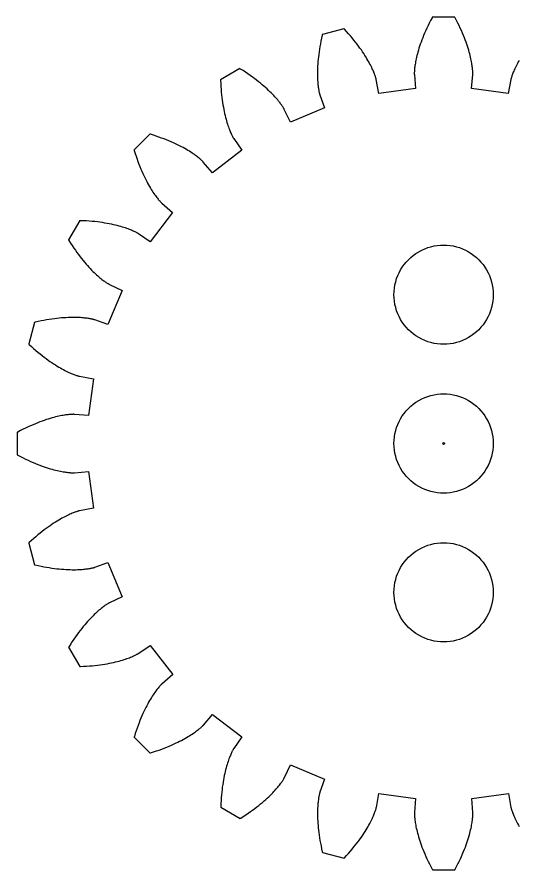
# Model space of a CAD drawing. Extents: x 1 to 210, y 26 to 294.
# Drawn here: x 2.5 to 53.1, y 25.5 to 111.5 of the extents above; entities that cross this region are included whole.
import ezdxf

# ---------------------------------------------------------------- set-up
doc = ezdxf.new("R2010")
doc.units = 0
for name, color, linetype in [('center', 7, 'CONTINUOUS'), ('circles', 7, 'CONTINUOUS'), ('gears', 7, 'CONTINUOUS')]:
    doc.layers.add(name, color=color, linetype=linetype)

msp = doc.modelspace()

# ---------------------------------------------------------------- linework, layer by layer
at = {"layer": 'center', "color": 7}
msp.add_lwpolyline([(45.604616, 68.50874)], close=True, dxfattribs=at)
for points in [[(45.412306, 68.50874), (45.412306, 68.543093), (45.430633, 68.574837), (45.460383, 68.592013)], [(45.460383, 68.425467), (45.430633, 68.442643), (45.412306, 68.474387), (45.412306, 68.50874)], [(45.460383, 68.592013), (45.490134, 68.60919), (45.526788, 68.60919), (45.556539, 68.592013)], [(45.556539, 68.425467), (45.526788, 68.40829), (45.490134, 68.40829), (45.460383, 68.425467)], [(45.556539, 68.592013), (45.586289, 68.574837), (45.604616, 68.543093), (45.604616, 68.50874)], [(45.604616, 68.50874), (45.604616, 68.474387), (45.586289, 68.442643), (45.556539, 68.425467)]]:
    msp.add_open_spline(points, degree=3, dxfattribs=at)
at = {"layer": 'circles', "color": 7}
for points in [[(50.5079, 83.50832)], [(50.508461, 68.50874)], [(50.5079, 53.50832)]]:
    msp.add_lwpolyline(points, close=True, dxfattribs=at)
for points in [[(43.0079, 87.838447), (44.554905, 88.731611), (46.460895, 88.731611), (48.0079, 87.838447)], [(40.5079, 83.50832), (40.5079, 85.294648), (41.460895, 86.945283), (43.0079, 87.838447)], [(48.0079, 87.838447), (49.554905, 86.945283), (50.5079, 85.294648), (50.5079, 83.50832)], [(43.0079, 79.178193), (41.460895, 80.071357), (40.5079, 81.721992), (40.5079, 83.50832)], [(50.5079, 83.50832), (50.5079, 81.721992), (49.554905, 80.071357), (48.0079, 79.178193)], [(48.0079, 79.178193), (46.460895, 78.285029), (44.554905, 78.285029), (43.0079, 79.178193)], [(43.008461, 72.838867), (44.555466, 73.732031), (46.461456, 73.732031), (48.008461, 72.838867)], [(40.508461, 68.50874), (40.508461, 70.295068), (41.461456, 71.945703), (43.008461, 72.838867)], [(48.008461, 72.838867), (49.555466, 71.945703), (50.508461, 70.295068), (50.508461, 68.50874)], [(43.008461, 64.178613), (41.461456, 65.071777), (40.508461, 66.722412), (40.508461, 68.50874)], [(50.508461, 68.50874), (50.508461, 66.722412), (49.555466, 65.071777), (48.008461, 64.178613)], [(48.008461, 64.178613), (46.461456, 63.285449), (44.555466, 63.285449), (43.008461, 64.178613)], [(43.0079, 57.838447), (44.554905, 58.731611), (46.460895, 58.731611), (48.0079, 57.838447)], [(40.5079, 53.50832), (40.5079, 55.294648), (41.460895, 56.945283), (43.0079, 57.838447)], [(48.0079, 57.838447), (49.554905, 56.945283), (50.5079, 55.294648), (50.5079, 53.50832)], [(43.0079, 49.178193), (41.460895, 50.071357), (40.5079, 51.721992), (40.5079, 53.50832)], [(50.5079, 53.50832), (50.5079, 51.721992), (49.554905, 50.071357), (48.0079, 49.178193)], [(48.0079, 49.178193), (46.460895, 48.285029), (44.554905, 48.285029), (43.0079, 49.178193)]]:
    msp.add_open_spline(points, degree=3, dxfattribs=at)
at = {"layer": 'gears', "color": 1}
msp.add_lwpolyline([(53.121961, 107.12504), (53.034061, 106.96908), (52.952061, 106.81874), (52.876161, 106.67415), (52.805961, 106.53552), (52.741161, 106.40298), (52.681761, 106.27669), (52.627261, 106.15663), (52.577761, 106.04309), (52.533161, 105.9361), (52.492861, 105.83586), (52.456861, 105.74236), (52.424961, 105.65566), (52.396961, 105.57606), (52.372661, 105.50356), (52.351761, 105.43816), (52.334161, 105.37996), (52.319561, 105.32926), (52.307861, 105.28586), (52.298861, 105.24986), (52.291861, 105.22156), (52.286861, 105.20076), (52.284861, 105.18766), (52.027621, 103.79555), (48.335681, 104.28106), (48.447181, 105.69228), (48.448021, 105.70578), (48.448791, 105.72698), (48.449471, 105.75618), (48.449851, 105.79328), (48.449491, 105.83828), (48.448491, 105.89108), (48.446491, 105.95188), (48.442491, 106.02038), (48.437491, 106.09678), (48.430491, 106.18098), (48.422491, 106.27298), (48.411891, 106.37258), (48.398791, 106.47982), (48.383291, 106.5948), (48.364891, 106.71728), (48.343291, 106.84719), (48.318491, 106.98469), (48.290291, 107.12945), (48.258191, 107.28144), (48.222191, 107.44075), (48.181891, 107.60716), (48.137391, 107.78068), (48.088291, 107.96107), (48.034391, 108.14833), (47.975391, 108.34229), (47.911291, 108.543), (47.841691, 108.75014), (47.766391, 108.96362), (47.685491, 109.18348), (47.598391, 109.40944), (47.505091, 109.64154), (47.405391, 109.87941), (47.299081, 110.12314), (47.186041, 110.37248), (47.065971, 110.62727), (46.938741, 110.88725), (46.804141, 111.15252), (46.662051, 111.42283), (46.643751, 111.45683), (46.634751, 111.47403), (46.629751, 111.48203), (46.626751, 111.48603), (46.626261, 111.48703), (46.625891, 111.48758), (46.625651, 111.48809), (44.376611, 111.48781), (44.376301, 111.48736), (44.376081, 111.48673), (44.375441, 111.48573), (44.373441, 111.48173), (44.369441, 111.47373), (44.359441, 111.45663), (44.341141, 111.42253), (44.199161, 111.15228), (44.064571, 110.887), (43.937431, 110.62693), (43.817461, 110.37204), (43.704381, 110.12271), (43.598211, 109.87906), (43.498611, 109.64111), (43.405411, 109.40902), (43.318411, 109.18301), (43.237411, 108.96315), (43.162311, 108.7495), (43.092811, 108.5424), (43.028611, 108.34169), (42.969811, 108.14765), (42.915911, 107.96043), (42.866911, 107.78005), (42.822311, 107.6065), (42.782111, 107.4401), (42.746211, 107.28078), (42.714211, 107.12874), (42.685911, 106.98396), (42.661211, 106.84648), (42.639811, 106.71654), (42.621411, 106.59409), (42.605811, 106.47919), (42.592911, 106.3719), (42.582311, 106.2722), (42.574311, 106.1803), (42.568311, 106.0961), (42.563311, 106.0197), (42.560311, 105.9511), (42.558311, 105.8903), (42.557381, 105.8374), (42.556741, 105.7926), (42.557391, 105.7554), (42.558321, 105.7262), (42.559321, 105.705), (42.559831, 105.6916), (42.671681, 104.28038), (38.979911, 103.79386), (38.722291, 105.18587), (38.719291, 105.19907), (38.715291, 105.21977), (38.708291, 105.24817), (38.699291, 105.28407), (38.687591, 105.32737), (38.672891, 105.37817), (38.655191, 105.43637), (38.634291, 105.50177), (38.609891, 105.57427), (38.581991, 105.65377), (38.549891, 105.74047), (38.513991, 105.83387), (38.473591, 105.93422), (38.428791, 106.04105), (38.379191, 106.15463), (38.324691, 106.2747), (38.265191, 106.40093), (38.200291, 106.53354), (38.129891, 106.67203), (38.053891, 106.81657), (37.971991, 106.96699), (37.884091, 107.12292), (37.789891, 107.28445), (37.689361, 107.45146), (37.582201, 107.62349), (37.468301, 107.80071), (37.347441, 107.98279), (37.219551, 108.1696), (37.084291, 108.36099), (36.941761, 108.55679), (36.791611, 108.75683), (36.633741, 108.96086), (36.467961, 109.16869), (36.294211, 109.38018), (36.112341, 109.59525), (35.922071, 109.81358), (35.723441, 110.03487), (35.516341, 110.25917), (35.489841, 110.28737), (35.476441, 110.30157), (35.469441, 110.30857), (35.465441, 110.31257), (35.464621, 110.31342), (35.464221, 110.31385), (35.463801, 110.31427), (33.291501, 109.73182), (33.291321, 109.73132), (33.291271, 109.73078), (33.290991, 109.72978), (33.289991, 109.72478), (33.287991, 109.71578), (33.282991, 109.69688), (33.274991, 109.65928), (33.207691, 109.36143), (33.146491, 109.0704), (33.090991, 108.78621), (33.040991, 108.50904), (32.996291, 108.23896), (32.956791, 107.97606), (32.922091, 107.72039), (32.891991, 107.47209), (32.866591, 107.23126), (32.845291, 106.99798), (32.827991, 106.77224), (32.813991, 106.55405), (32.803991, 106.34364), (32.796991, 106.14108), (32.792991, 105.94619), (32.792171, 105.75934), (32.793171, 105.58028), (32.797171, 105.40907), (32.804171, 105.24589), (32.812171, 105.09074), (32.822271, 104.94356), (32.833871, 104.80443), (32.846771, 104.67326), (32.860671, 104.55015), (32.875371, 104.43518), (32.890671, 104.32815), (32.906271, 104.22915), (32.922071, 104.13825), (32.937571, 104.05525), (32.952671, 103.98025), (32.967371, 103.91315), (32.980971, 103.85395), (32.993771, 103.80265), (33.005171, 103.75915), (33.015171, 103.72345), (33.023171, 103.69545), (33.029171, 103.67515), (33.034171, 103.66245), (33.507401, 102.32833), (30.067381, 100.90285), (29.458261, 102.18071), (29.452261, 102.19261), (29.442261, 102.21141), (29.428161, 102.23701), (29.410061, 102.26931), (29.387461, 102.30821), (29.360161, 102.35351), (29.328061, 102.40501), (29.290961, 102.46281), (29.248561, 102.52651), (29.200861, 102.59621), (29.147661, 102.67151), (29.088661, 102.75251), (29.023761, 102.83901), (28.952861, 102.93071), (28.875661, 103.02761), (28.792061, 103.1294), (28.701861, 103.23604), (28.604961, 103.34729), (28.501121, 103.46298), (28.390341, 103.58282), (28.272351, 103.70689), (28.147021, 103.83483), (28.014321, 103.9665), (27.873911, 104.10175), (27.725931, 104.24024), (27.569991, 104.38198), (27.406191, 104.52651), (27.234291, 104.6739), (27.054151, 104.82379), (26.865691, 104.97594), (26.669021, 105.13029), (26.463601, 105.28648), (26.249801, 105.44437), (26.027121, 105.60373), (25.795761, 105.76434), (25.555631, 105.92596), (25.306401, 106.08841), (25.048221, 106.25137), (25.015321, 106.27177), (24.998921, 106.28197), (24.990921, 106.28697), (24.986921, 106.28897), (24.985951, 106.28962), (24.985491, 106.28992), (24.985041, 106.29022), (23.037501, 105.16548), (23.037451, 105.16493), (23.037521, 105.16435), (23.037501, 105.16335), (23.037611, 105.15835), (23.037931, 105.14835), (23.038221, 105.12905), (23.040221, 105.09035), (23.052421, 104.78526), (23.068721, 104.48825), (23.088621, 104.19937), (23.112121, 103.91876), (23.139021, 103.64636), (23.168921, 103.38215), (23.201621, 103.12621), (23.237021, 102.87872), (23.274721, 102.63938), (23.314421, 102.40859), (23.356221, 102.18591), (23.399621, 101.97178), (23.444421, 101.76599), (23.490321, 101.56851), (23.537221, 101.37937), (23.585021, 101.19863), (23.633221, 101.02617), (23.681621, 100.8619), (23.730021, 100.70605), (23.778221, 100.55827), (23.826121, 100.41874), (23.873421, 100.2873), (23.919821, 100.16404), (23.965021, 100.04878), (24.009021, 99.94138), (24.051421, 99.84198), (24.092121, 99.75048), (24.130821, 99.66658), (24.167321, 99.59048), (24.201421, 99.52198), (24.232821, 99.46098), (24.261521, 99.40728), (24.287021, 99.36098), (24.309321, 99.32208), (24.328121, 99.29018), (24.343421, 99.26528), (24.354621, 99.24728), (24.362621, 99.23608), (25.164971, 98.0698), (22.211171, 95.8026), (21.292011, 96.87933), (21.283011, 96.88933), (21.268711, 96.90493), (21.248611, 96.92613), (21.222711, 96.95263), (21.190811, 96.98423), (21.152711, 97.02093), (21.108311, 97.06253), (21.057511, 97.10873), (21.000211, 97.15923), (20.936111, 97.21423), (20.865211, 97.27323), (20.787211, 97.33623), (20.702211, 97.40283), (20.609911, 97.47303), (20.510211, 97.54663), (20.403081, 97.62333), (20.288391, 97.70283), (20.166011, 97.78523), (20.035821, 97.87013), (19.897721, 97.95723), (19.751661, 98.04643), (19.597441, 98.13763), (19.435251, 98.23053), (19.264611, 98.32483), (19.085791, 98.42023), (18.898531, 98.51673), (18.702831, 98.61403), (18.498731, 98.71183), (18.285941, 98.81003), (18.064611, 98.90823), (17.834541, 99.00633), (17.595801, 99.10413), (17.348381, 99.20123), (17.092131, 99.29753), (16.827061, 99.39273), (16.553141, 99.48673), (16.270491, 99.57903), (15.978931, 99.66963), (15.941831, 99.68083), (15.923331, 99.68683), (15.914331, 99.68983), (15.909331, 99.69083), (15.908341, 99.69109), (15.907721, 99.69132), (15.907221, 99.69149), (14.317121, 98.10094), (14.317191, 98.10035), (14.317431, 98.09985), (14.317711, 98.09885), (14.319711, 98.09385), (14.322711, 98.08485), (14.327711, 98.06625), (14.339011, 98.02915), (14.429611, 97.73764), (14.522111, 97.455), (14.616011, 97.18113), (14.711411, 96.91614), (14.807711, 96.65997), (14.904911, 96.41243), (15.002811, 96.1738), (15.100911, 95.94378), (15.199311, 95.72238), (15.297411, 95.50976), (15.395311, 95.30553), (15.492711, 95.10987), (15.589311, 94.92265), (15.684811, 94.74381), (15.779111, 94.57323), (15.871911, 94.41106), (15.963111, 94.2569), (16.052411, 94.11086), (16.139611, 93.97285), (16.224511, 93.84266), (16.306911, 93.72027), (16.386611, 93.60558), (16.463211, 93.49839), (16.536811, 93.39879), (16.607111, 93.30649), (16.673811, 93.22149), (16.736711, 93.14359), (16.795711, 93.07269), (16.850611, 93.00859), (16.901211, 92.95119), (16.947411, 92.90049), (16.988911, 92.85609), (17.025611, 92.81789), (17.057311, 92.78599), (17.083811, 92.76009), (17.105011, 92.73989), (17.120611, 92.72539), (17.130611, 92.71639), (18.207611, 91.79748), (15.941211, 88.84308), (14.774671, 89.64523), (14.763571, 89.65223), (14.745571, 89.66363), (14.720571, 89.67883), (14.688671, 89.69773), (14.649571, 89.72013), (14.603271, 89.74563), (14.549671, 89.77413), (14.488671, 89.80563), (14.420171, 89.83973), (14.343971, 89.87613), (14.260171, 89.91483), (14.168571, 89.95543), (14.069171, 89.99783), (13.961801, 90.04183), (13.846631, 90.08713), (13.723231, 90.13343), (13.591781, 90.18073), (13.452271, 90.22863), (13.304561, 90.27673), (13.148571, 90.32533), (12.984381, 90.37373), (12.811982, 90.42193), (12.631122, 90.46963), (12.441962, 90.51643), (12.244502, 90.56243), (12.038732, 90.60713), (11.824442, 90.65043), (11.601872, 90.69213), (11.371032, 90.73183), (11.131753, 90.76953), (10.884163, 90.80483), (10.628333, 90.83743), (10.364083, 90.86723), (10.091693, 90.89383), (9.811003, 90.91723), (9.522162, 90.93713), (9.225102, 90.95323), (8.920052, 90.96533), (8.881352, 90.96633), (8.862052, 90.96686), (8.852052, 90.96722), (8.847052, 90.96728), (8.846052, 90.96729), (8.845502, 90.96734), (8.844962, 90.9674), (7.720622, 89.01946), (7.720902, 89.01908), (7.721262, 89.01853), (7.721882, 89.01753), (7.724882, 89.01353), (7.729882, 89.00553), (7.740082, 88.98903), (7.760582, 88.95613), (7.923702, 88.69802), (8.086112, 88.449), (8.247842, 88.20878), (8.408492, 87.97737), (8.567922, 87.75482), (8.725862, 87.54107), (8.882142, 87.33577), (9.036542, 87.139), (9.188722, 86.95059), (9.338652, 86.77056), (9.486042, 86.59873), (9.630652, 86.43491), (9.772472, 86.27909), (9.911013, 86.13102), (10.046153, 85.99077), (10.177913, 85.85802), (10.305873, 85.7328), (10.429973, 85.61484), (10.550013, 85.50408), (10.665673, 85.40033), (10.776843, 85.30333), (10.883553, 85.21313), (10.985323, 85.12963), (11.082123, 85.05233), (11.173923, 84.98133), (11.260423, 84.91643), (11.341423, 84.85753), (11.416723, 84.80433), (11.486423, 84.75663), (11.550223, 84.71433), (11.607923, 84.67713), (11.659623, 84.64503), (11.704823, 84.61773), (11.743723, 84.59513), (11.776223, 84.57693), (11.801723, 84.56303), (11.820723, 84.55303), (11.832623, 84.54703), (13.110673, 83.93834), (11.686183, 80.49785), (10.351879, 80.97082), (10.339079, 80.97482), (10.318679, 80.98082), (10.290779, 80.98882), (10.254979, 80.99882), (10.211479, 81.01032), (10.160179, 81.02302), (10.100979, 81.03682), (10.033979, 81.05132), (9.958979, 81.06652), (9.876079, 81.08202), (9.785079, 81.09772), (9.686079, 81.11312), (9.579089, 81.12842), (9.464009, 81.14312), (9.340919, 81.15702), (9.209859, 81.16982), (9.070659, 81.18142), (8.923539, 81.19162), (8.768279, 81.19962), (8.605099, 81.20562), (8.434009, 81.20962), (8.254869, 81.21162), (8.067909, 81.21085), (7.873069, 81.20685), (7.670389, 81.19985), (7.460069, 81.18975), (7.241939, 81.17625), (7.016249, 81.15885), (6.782829, 81.13745), (6.542049, 81.11195), (6.293779, 81.08195), (6.038099, 81.04725), (5.775169, 81.00755), (5.505149, 80.96295), (5.228009, 80.91285), (4.943899, 80.85735), (4.652819, 80.79605), (4.354969, 80.72875), (4.317369, 80.71975), (4.298569, 80.71575), (4.289569, 80.71375), (4.284569, 80.71275), (4.283569, 80.71243), (4.282939, 80.71224), (4.282479, 80.71212), (3.700589, 78.53961), (3.701049, 78.53931), (3.701459, 78.53888), (3.702289, 78.53803), (3.706289, 78.53503), (3.713289, 78.52803), (3.727389, 78.51473), (3.755589, 78.48813), (3.980009, 78.28099), (4.201399, 78.08237), (4.419659, 77.8923), (4.634799, 77.71048), (4.846329, 77.53669), (5.054289, 77.37104), (5.258289, 77.21325), (5.458429, 77.06314), (5.654229, 76.92062), (5.845619, 76.7854), (6.032439, 76.65755), (6.214519, 76.53688), (6.391829, 76.42294), (6.563979, 76.31587), (6.730869, 76.21531), (6.892489, 76.12121), (7.048439, 76.03341), (7.198779, 75.95151), (7.343379, 75.87561), (7.482009, 75.80541), (7.614549, 75.74061), (7.740829, 75.68121), (7.860889, 75.62671), (7.974439, 75.57721), (8.081419, 75.53261), (8.181669, 75.49231), (8.275169, 75.45631), (8.361869, 75.42441), (8.441469, 75.39641), (8.514069, 75.37211), (8.579469, 75.35121), (8.637669, 75.33361), (8.688369, 75.31901), (8.731769, 75.30731), (8.767769, 75.29831), (8.796169, 75.29131), (8.816869, 75.28631), (8.829869, 75.28431), (10.221969, 75.02707), (9.736469, 71.33513), (8.325249, 71.44662), (8.311749, 71.44747), (8.290549, 71.44824), (8.261349, 71.44892), (8.224249, 71.44929), (8.179249, 71.44893), (8.126349, 71.44793), (8.065549, 71.44593), (7.997049, 71.44193), (7.920749, 71.43693), (7.836649, 71.42993), (7.744649, 71.42193), (7.645049, 71.41133), (7.537809, 71.39823), (7.422839, 71.38273), (7.300359, 71.36433), (7.170439, 71.34273), (7.032939, 71.31793), (6.888179, 71.28973), (6.736199, 71.25773), (6.576889, 71.22173), (6.410479, 71.18143), (6.236959, 71.13693), (6.056559, 71.08783), (5.869309, 71.03393), (5.675349, 70.97493), (5.474629, 70.91083), (5.267499, 70.84123), (5.054029, 70.76593), (4.834159, 70.68503), (4.608199, 70.59793), (4.376089, 70.50463), (4.138219, 70.40493), (3.894489, 70.29862), (3.645159, 70.18559), (3.390359, 70.06551), (3.130389, 69.93829), (2.865119, 69.80368), (2.594809, 69.6616), (2.560809, 69.6433), (2.543609, 69.6343), (2.535609, 69.6293), (2.531609, 69.6263), (2.530609, 69.62581), (2.530059, 69.62544), (2.529549, 69.6252), (2.529839, 67.37616), (2.530289, 67.37586), (2.530919, 67.37563), (2.531889, 67.375), (2.535889, 67.373), (2.544889, 67.369), (2.561989, 67.359), (2.596089, 67.3407), (2.866339, 67.19872), (3.131619, 67.06413), (3.391689, 66.93699), (3.646579, 66.81702), (3.895909, 66.70393), (4.139559, 66.59777), (4.377519, 66.49807), (4.609609, 66.40487), (4.835619, 66.31787), (5.055469, 66.23687), (5.269119, 66.16177), (5.476219, 66.09227), (5.676929, 66.02807), (5.870979, 65.96927), (6.058199, 65.91537), (6.238569, 65.86637), (6.412119, 65.82177), (6.578529, 65.78157), (6.737849, 65.74567), (6.889879, 65.71367), (7.034669, 65.68537), (7.172149, 65.66067), (7.302079, 65.63917), (7.424539, 65.62077), (7.539439, 65.60517), (7.646729, 65.59227), (7.746429, 65.58167), (7.838429, 65.57367), (7.922529, 65.56767), (7.998929, 65.56267), (8.067529, 65.55967), (8.128329, 65.55767), (8.181229, 65.55674), (8.226029, 65.5561), (8.263129, 65.55674), (8.292329, 65.55768), (8.313629, 65.55868), (8.327029, 65.55919), (9.738249, 65.67104), (10.224769, 61.97927), (8.832769, 61.72164), (8.819569, 61.71864), (8.798769, 61.71464), (8.770369, 61.70764), (8.734469, 61.69864), (8.691069, 61.68694), (8.640169, 61.67224), (8.581969, 61.65454), (8.516569, 61.63364), (8.444069, 61.60924), (8.364469, 61.58134), (8.277769, 61.54934), (8.184269, 61.51344), (8.083929, 61.47304), (7.977109, 61.42824), (7.863529, 61.37864), (7.743459, 61.32414), (7.617219, 61.26464), (7.484619, 61.19974), (7.346119, 61.12934), (7.201589, 61.05344), (7.051169, 60.97154), (6.895239, 60.88364), (6.733709, 60.78944), (6.566699, 60.68891), (6.394669, 60.58175), (6.217449, 60.46785), (6.035369, 60.34699), (5.848559, 60.21909), (5.657159, 60.08384), (5.461369, 59.9413), (5.261339, 59.79115), (5.057299, 59.63329), (4.849479, 59.4675), (4.637979, 59.29376), (4.422909, 59.11189), (4.204579, 58.92161), (3.983289, 58.72299), (3.758989, 58.51589), (3.730789, 58.48939), (3.716689, 58.47599), (3.709689, 58.46899), (3.706689, 58.46499), (3.705839, 58.46417), (3.705409, 58.46377), (3.704989, 58.46335), (4.287429, 56.29105), (4.287929, 56.29087), (4.288469, 56.29082), (4.289459, 56.29055), (4.294459, 56.28955), (4.303459, 56.28755), (4.322359, 56.28255), (4.359959, 56.27455), (4.657809, 56.20735), (4.948839, 56.14615), (5.233029, 56.09065), (5.510209, 56.04065), (5.780279, 55.99595), (6.043189, 55.95645), (6.298849, 55.92175), (6.547159, 55.89165), (6.787969, 55.86625), (7.021259, 55.84495), (7.247009, 55.82775), (7.465199, 55.81375), (7.675599, 55.80375), (7.878149, 55.79675), (8.073049, 55.79275), (8.259899, 55.79193), (8.438959, 55.79293), (8.610169, 55.79693), (8.773359, 55.80393), (8.928499, 55.81193), (9.075679, 55.82203), (9.214809, 55.83363), (9.345979, 55.84653), (9.469089, 55.86043), (9.584059, 55.87513), (9.691089, 55.89043), (9.790089, 55.90603), (9.880989, 55.92183), (9.963989, 55.93733), (10.038989, 55.95243), (10.106089, 55.96713), (10.165189, 55.98083), (10.216489, 55.99363), (10.259989, 56.00503), (10.295689, 56.01503), (10.323689, 56.02303), (10.343989, 56.02903), (10.356789, 56.03403), (11.690903, 56.50726), (13.116383, 53.06724), (11.838523, 52.45812), (11.826623, 52.45212), (11.807823, 52.44212), (11.782223, 52.42802), (11.749923, 52.40992), (11.711123, 52.38732), (11.665823, 52.36002), (11.614323, 52.32792), (11.556523, 52.29092), (11.492823, 52.24852), (11.423123, 52.20082), (11.347823, 52.14762), (11.266823, 52.08862), (11.180423, 52.02372), (11.088723, 51.95282), (10.991823, 51.87562), (10.890003, 51.79202), (10.783363, 51.70182), (10.672113, 51.60502), (10.556423, 51.50118), (10.436593, 51.39039), (10.312513, 51.27241), (10.184583, 51.14708), (10.052893, 51.01438), (9.917653, 50.87397), (9.779153, 50.72599), (9.637422, 50.57005), (9.492902, 50.40625), (9.345492, 50.23435), (9.195612, 50.05421), (9.043462, 49.86575), (8.889112, 49.66908), (8.732922, 49.46366), (8.575032, 49.24986), (8.415662, 49.02718), (8.255062, 48.79582), (8.093452, 48.55569), (7.930992, 48.30646), (7.768032, 48.04828), (7.747732, 48.01538), (7.737132, 47.99898), (7.732132, 47.99098), (7.730132, 47.98698), (7.729492, 47.986), (7.729182, 47.98554), (7.728882, 47.98509), (8.853622, 46.03755), (8.854172, 46.0375), (8.854752, 46.03757), (8.855752, 46.03756), (8.860752, 46.03767), (8.870752, 46.03798), (8.890052, 46.03827), (8.928852, 46.04027), (9.233942, 46.05247), (9.530952, 46.06877), (9.819823, 46.08867), (10.100443, 46.11217), (10.372843, 46.13907), (10.637053, 46.16897), (10.892983, 46.20167), (11.140483, 46.23707), (11.379812, 46.27477), (11.610612, 46.31447), (11.833292, 46.35627), (12.047422, 46.39967), (12.253202, 46.44447), (12.450692, 46.49037), (12.639822, 46.53727), (12.820572, 46.58507), (12.993021, 46.63327), (13.157291, 46.68167), (13.313151, 46.73007), (13.460921, 46.77827), (13.600461, 46.82617), (13.731891, 46.87347), (13.855161, 46.91987), (13.970421, 46.96507), (14.077811, 47.00907), (14.177211, 47.05147), (14.268611, 47.09217), (14.352511, 47.13087), (14.428611, 47.16737), (14.497111, 47.20147), (14.558111, 47.23287), (14.611811, 47.26157), (14.658111, 47.28707), (14.697011, 47.30937), (14.728911, 47.32827), (14.753911, 47.34357), (14.771911, 47.35477), (14.783111, 47.36277), (15.949391, 48.16511), (18.216591, 45.21132), (17.139861, 44.29216), (17.129561, 44.28316), (17.113961, 44.26886), (17.092761, 44.24876), (17.066261, 44.22286), (17.034561, 44.19096), (16.997961, 44.15286), (16.956361, 44.10846), (16.910061, 44.05766), (16.859561, 44.00036), (16.804561, 43.93626), (16.745661, 43.86536), (16.682661, 43.78726), (16.616061, 43.70226), (16.545861, 43.60996), (16.472261, 43.51026), (16.395561, 43.40313), (16.316061, 43.28844), (16.233661, 43.16606), (16.148761, 43.03587), (16.061661, 42.89776), (15.972461, 42.7517), (15.881261, 42.59749), (15.788361, 42.4353), (15.694061, 42.26466), (15.598661, 42.08583), (15.502061, 41.89858), (15.404761, 41.70288), (15.307061, 41.49878), (15.208961, 41.28599), (15.110661, 41.06466), (15.012461, 40.83459), (14.914661, 40.59585), (14.817561, 40.34843), (14.721261, 40.09218), (14.626061, 39.82711), (14.531961, 39.55319), (14.439561, 39.27054), (14.348961, 38.97898), (14.337561, 38.94188), (14.331561, 38.92338), (14.328561, 38.91438), (14.327561, 38.90938), (14.327291, 38.90839), (14.327081, 38.90777), (14.326901, 38.90727), (15.917451, 37.31717), (15.918041, 37.31724), (15.918541, 37.31748), (15.919541, 37.31776), (15.924541, 37.31976), (15.933541, 37.32276), (15.952041, 37.32776), (15.989141, 37.33896), (16.280641, 37.42956), (16.563281, 37.52206), (16.837151, 37.61606), (17.102141, 37.71146), (17.358321, 37.80776), (17.605851, 37.90506), (17.844491, 38.00296), (18.074511, 38.10106), (18.295911, 38.19946), (18.508521, 38.29756), (18.712761, 38.39546), (18.908421, 38.49286), (19.095641, 38.58946), (19.274471, 38.68496), (19.445051, 38.77926), (19.607231, 38.87206), (19.761381, 38.96316), (19.907431, 39.05246), (20.045431, 39.13966), (20.175621, 39.22456), (20.298021, 39.30696), (20.412701, 39.38666), (20.519891, 39.46326), (20.619591, 39.53686), (20.711891, 39.60716), (20.796891, 39.67386), (20.874691, 39.73676), (20.945591, 39.79576), (21.009691, 39.85066), (21.067091, 39.90126), (21.117791, 39.94746), (21.162191, 39.98896), (21.200391, 40.02566), (21.232291, 40.05736), (21.258291, 40.08386), (21.278491, 40.10506), (21.292991, 40.12066), (21.300991, 40.13066), (22.219911, 41.20766), (25.174311, 38.94126), (24.372151, 37.77472), (24.365151, 37.76362), (24.353651, 37.74562), (24.338551, 37.72062), (24.319651, 37.68872), (24.297251, 37.64962), (24.271751, 37.60332), (24.243151, 37.54972), (24.211751, 37.48872), (24.177651, 37.42022), (24.141251, 37.34402), (24.102551, 37.26022), (24.061951, 37.16862), (24.019551, 37.06922), (23.975651, 36.96184), (23.930351, 36.84668), (23.884151, 36.72328), (23.836851, 36.59183), (23.788951, 36.45231), (23.740851, 36.3046), (23.692351, 36.14862), (23.644051, 35.98442), (23.595851, 35.81202), (23.548151, 35.63116), (23.501351, 35.44201), (23.455451, 35.24454), (23.410751, 35.03878), (23.367451, 34.82448), (23.325651, 34.60192), (23.285851, 34.37108), (23.248151, 34.13179), (23.212851, 33.8842), (23.180251, 33.62837), (23.150451, 33.36412), (23.123751, 33.09173), (23.100251, 32.81104), (23.080651, 32.5222), (23.064751, 32.22513), (23.052651, 31.92008), (23.051651, 31.88138), (23.051121, 31.86208), (23.050761, 31.85208), (23.050711, 31.84708), (23.050701, 31.84608), (23.050651, 31.84553), (23.050591, 31.84499), (24.998531, 30.72065), (24.998911, 30.72093), (24.999461, 30.72129), (25.000461, 30.72191), (25.004461, 30.72491), (25.012461, 30.72991), (25.028961, 30.74011), (25.061961, 30.76051), (25.320071, 30.92362), (25.569091, 31.08603), (25.809311, 31.24777), (26.040721, 31.40842), (26.263271, 31.56785), (26.477011, 31.72578), (26.682321, 31.88207), (26.879091, 32.03647), (27.067491, 32.18864), (27.247531, 32.33858), (27.419351, 32.48597), (27.583181, 32.63057), (27.739001, 32.7724), (27.887071, 32.91093), (28.027331, 33.04607), (28.160071, 33.17784), (28.285291, 33.3058), (28.403251, 33.4299), (28.514021, 33.54993), (28.617711, 33.66559), (28.714611, 33.77677), (28.804811, 33.88348), (28.888311, 33.98525), (28.965611, 34.08205), (29.036611, 34.17385), (29.101511, 34.26035), (29.160411, 34.34135), (29.213611, 34.41665), (29.261311, 34.48635), (29.303611, 34.55015), (29.340711, 34.60785), (29.372811, 34.65955), (29.400111, 34.70475), (29.422711, 34.74365), (29.440911, 34.77615), (29.454811, 34.80165), (29.464811, 34.82065), (29.470811, 34.83255), (30.079521, 36.1106), (33.520011, 34.68611), (33.047031, 33.35181), (33.043031, 33.33911), (33.036031, 33.31871), (33.028031, 33.29081), (33.017731, 33.25501), (33.006131, 33.21151), (32.993431, 33.16021), (32.979531, 33.10101), (32.965031, 33.03401), (32.949731, 32.95901), (32.934231, 32.87611), (32.918531, 32.78511), (32.903131, 32.68611), (32.887831, 32.57911), (32.873131, 32.46403), (32.859631, 32.34094), (32.846831, 32.20988), (32.835731, 32.07066), (32.825331, 31.92354), (32.816331, 31.7683), (32.810331, 31.60512), (32.806331, 31.43402), (32.804331, 31.25488), (32.805331, 31.0679), (32.809331, 30.87305), (32.816331, 30.67037), (32.826331, 30.46005), (32.839931, 30.24192), (32.857331, 30.01624), (32.878731, 29.78281), (32.904231, 29.54204), (32.934331, 29.29377), (32.969031, 29.03808), (33.008731, 28.77516), (33.053431, 28.50514), (33.103531, 28.22799), (33.159131, 27.94388), (33.220431, 27.6528), (33.287831, 27.35495), (33.296831, 27.31725), (33.300831, 27.29835), (33.303831, 27.28935), (33.304641, 27.28435), (33.304971, 27.28335), (33.305161, 27.28271), (33.305281, 27.28225), (35.477791, 26.70036), (35.478091, 26.70082), (35.478511, 26.70123), (35.479371, 26.70206), (35.482371, 26.70606), (35.488371, 26.71306), (35.501671, 26.72716), (35.528171, 26.75546), (35.735311, 26.97988), (35.933931, 27.20127), (36.124001, 27.41952), (36.305811, 27.63467), (36.479611, 27.8462), (36.645261, 28.05416), (36.803051, 28.25816), (36.953151, 28.4583), (37.095681, 28.6541), (37.230901, 28.84549), (37.358751, 29.03231), (37.479421, 29.21439), (37.593361, 29.3917), (37.700431, 29.56385), (37.800991, 29.73074), (37.895091, 29.89236), (37.982991, 30.04831), (38.064991, 30.19865), (38.140891, 30.34325), (38.211091, 30.48188), (38.275891, 30.61442), (38.335491, 30.7407), (38.389991, 30.86076), (38.439491, 30.97431), (38.484091, 31.08129), (38.524391, 31.18154), (38.560391, 31.27494), (38.592291, 31.36164), (38.620291, 31.44124), (38.644591, 31.51384), (38.665491, 31.57924), (38.683091, 31.63744), (38.697691, 31.68814), (38.709391, 31.73154), (38.718391, 31.76754), (38.725391, 31.79594), (38.730391, 31.81664), (38.732391, 31.82964), (38.989631, 33.22175), (42.681571, 32.73624), (42.570071, 31.32502), (42.569231, 31.31152), (42.568451, 31.29032), (42.567781, 31.26112), (42.567401, 31.22402), (42.567761, 31.17912), (42.568761, 31.12622), (42.570761, 31.06542), (42.574761, 30.99682), (42.579761, 30.92052), (42.586761, 30.83642), (42.594761, 30.74442), (42.605361, 30.64482), (42.618461, 30.53758), (42.633961, 30.42261), (42.652361, 30.30012), (42.673961, 30.17021), (42.698761, 30.03271), (42.726961, 29.88794), (42.759061, 29.73596), (42.795061, 29.57665), (42.835361, 29.41024), (42.879861, 29.23672), (42.928961, 29.05632), (42.982861, 28.86907), (43.041861, 28.67511), (43.105961, 28.4744), (43.175561, 28.26726), (43.250861, 28.05379), (43.331761, 27.83393), (43.418861, 27.60797), (43.512161, 27.37585), (43.611861, 27.13799), (43.718171, 26.89425), (43.831201, 26.64492), (43.951281, 26.39013), (44.078511, 26.13015), (44.213111, 25.86488), (44.355201, 25.59457), (44.373501, 25.56057), (44.382501, 25.54347), (44.387501, 25.53547), (44.390501, 25.53147), (44.390981, 25.53047), (44.391351, 25.52992), (44.391591, 25.52941), (46.640631, 25.52971), (46.640941, 25.53015), (46.641161, 25.53078), (46.641801, 25.53175), (46.643801, 25.53575), (46.647801, 25.54475), (46.657801, 25.56185), (46.676001, 25.59595), (46.817981, 25.8662), (46.952581, 26.13148), (47.079721, 26.39155), (47.199681, 26.64644), (47.312771, 26.89577), (47.418931, 27.13942), (47.518631, 27.37738), (47.611831, 27.60947), (47.698831, 27.83548), (47.779831, 28.05533), (47.854931, 28.26898), (47.924431, 28.47608), (47.988631, 28.6768), (48.047431, 28.87084), (48.101331, 29.05807), (48.150331, 29.23844), (48.194931, 29.41199), (48.235131, 29.57839), (48.271031, 29.73771), (48.303031, 29.88975), (48.331331, 30.03453), (48.356031, 30.17201), (48.377531, 30.30194), (48.395931, 30.4244), (48.411531, 30.5393), (48.424431, 30.64659), (48.435031, 30.74629), (48.443031, 30.83819), (48.449031, 30.92229), (48.454031, 30.99869), (48.457031, 31.06729), (48.459031, 31.12809), (48.459971, 31.18099), (48.460601, 31.22579), (48.459961, 31.26289), (48.459021, 31.29209), (48.458021, 31.31329), (48.457511, 31.32669), (48.345651, 32.73792), (52.037421, 33.22443), (52.295051, 31.83243), (52.298051, 31.81923), (52.302051, 31.79843), (52.309051, 31.77003), (52.318051, 31.73413), (52.329751, 31.69073), (52.344451, 31.63983), (52.362151, 31.58163), (52.383051, 31.51623), (52.407451, 31.44373), (52.435351, 31.36413), (52.467351, 31.27743), (52.503251, 31.18393), (52.543651, 31.08359), (52.588451, 30.97676), (52.638051, 30.86318), (52.692551, 30.74312), (52.752051, 30.61688), (52.816951, 30.48427), (52.887351, 30.34578), (52.963351, 30.20124), (53.045251, 30.05082), (53.133151, 29.89489)], dxfattribs=at)

doc.saveas('drawing.dxf')
